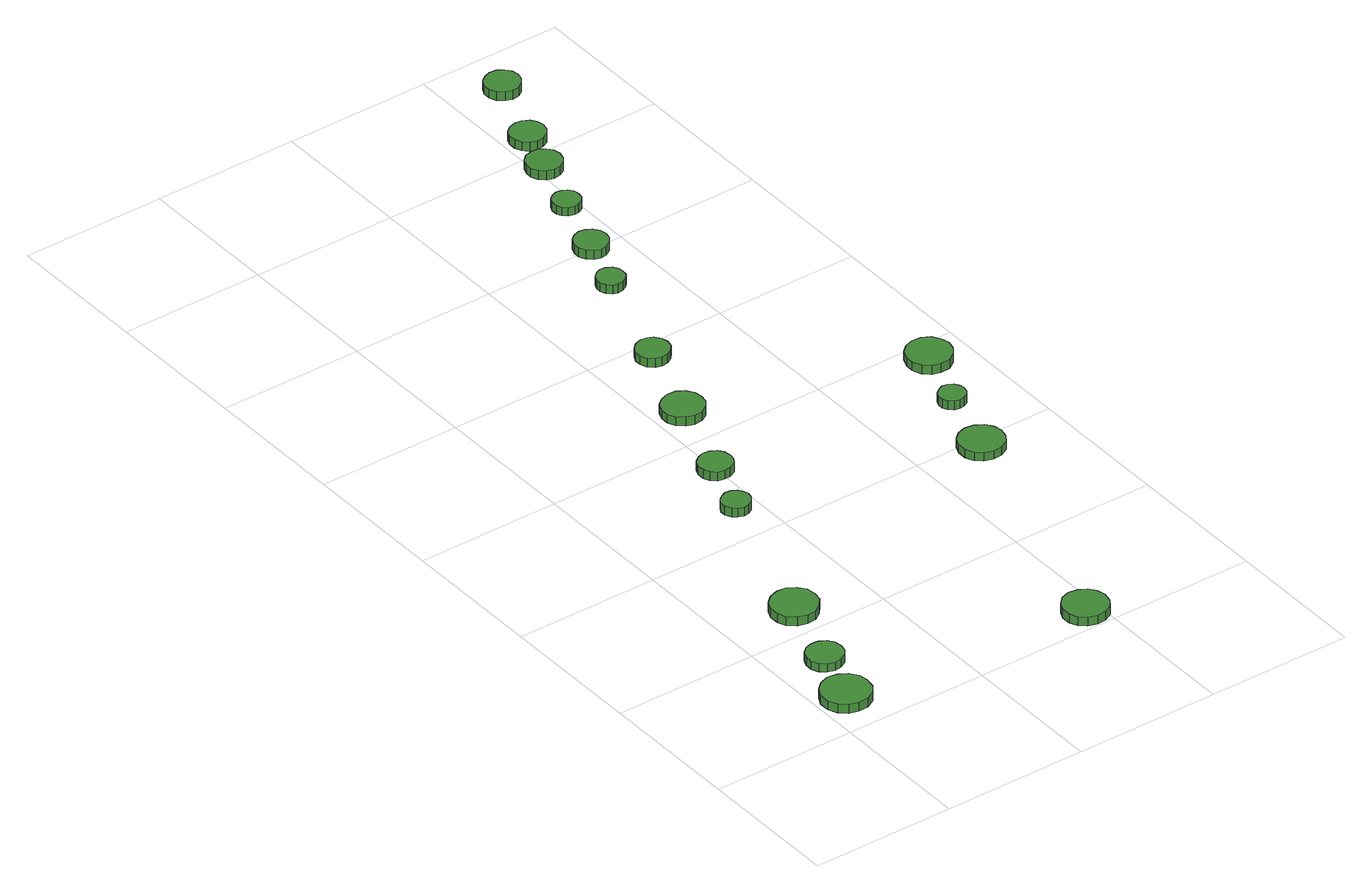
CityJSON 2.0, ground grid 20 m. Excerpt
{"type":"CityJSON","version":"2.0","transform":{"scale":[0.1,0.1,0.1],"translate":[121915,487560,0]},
"CityObjects":{
"tree1":{"type":"SolitaryVegetationObject","attributes":{"function":"something"},"geometry":[{"type":"MultiSurface","lod":"1","boundaries":[[[0,1,2,3,4,5,6,7,8,9,10,11,12,13,14]],[[15,16,17,18,19,20,21,22,23,24,25,26,27,28,29]],[[0,29,28,1]],[[1,28,27,2]],[[2,27,26,3]],[[3,26,25,4]],[[4,25,24,5]],[[5,24,23,6]],[[6,23,22,7]],[[7,22,21,8]],[[8,21,20,9]],[[9,20,19,10]],[[10,19,18,11]],[[11,18,17,12]],[[12,17,16,13]],[[13,16,15,14]],[[14,15,29,0]]]}]},
"tree2":{"type":"SolitaryVegetationObject","attributes":{"function":"something"},"geometry":[{"type":"MultiSurface","lod":"1","boundaries":[[[30,31,32,33,34,35,36,37,38,39,40,41,42,43,44]],[[45,46,47,48,49,50,51,52,53,54,55,56,57,58,59]],[[30,59,58,31]],[[31,58,57,32]],[[32,57,56,33]],[[33,56,55,34]],[[34,55,54,35]],[[35,54,53,36]],[[36,53,52,37]],[[37,52,51,38]],[[38,51,50,39]],[[39,50,49,40]],[[40,49,48,41]],[[41,48,47,42]],[[42,47,46,43]],[[43,46,45,44]],[[44,45,59,30]]]}]},
"tree3":{"type":"SolitaryVegetationObject","attributes":{"function":"something"},"geometry":[{"type":"MultiSurface","lod":"1","boundaries":[[[60,61,62,63,64,65,66,67,68,69,70,71,72,73,74]],[[75,76,77,78,79,80,81,82,83,84,85,86,87,88,89]],[[60,89,88,61]],[[61,88,87,62]],[[62,87,86,63]],[[63,86,85,64]],[[64,85,84,65]],[[65,84,83,66]],[[66,83,82,67]],[[67,82,81,68]],[[68,81,80,69]],[[69,80,79,70]],[[70,79,78,71]],[[71,78,77,72]],[[72,77,76,73]],[[73,76,75,74]],[[74,75,89,60]]]}]},
"tree4":{"type":"SolitaryVegetationObject","attributes":{"function":"something"},"geometry":[{"type":"MultiSurface","lod":"1","boundaries":[[[90,91,92,93,94,95,96,97,98,99,100,101,102,103,104]],[[105,106,107,108,109,110,111,112,113,114,115,116,117,118,119]],[[90,119,118,91]],[[91,118,117,92]],[[92,117,116,93]],[[93,116,115,94]],[[94,115,114,95]],[[95,114,113,96]],[[96,113,112,97]],[[97,112,111,98]],[[98,111,110,99]],[[99,110,109,100]],[[100,109,108,101]],[[101,108,107,102]],[[102,107,106,103]],[[103,106,105,104]],[[104,105,119,90]]]}]},
"tree5":{"type":"SolitaryVegetationObject","attributes":{"function":"something"},"geometry":[{"type":"MultiSurface","lod":"1","boundaries":[[[120,121,122,123,124,125,126,127,128,129,130,131,132,133,134]],[[135,136,137,138,139,140,141,142,143,144,145,146,147,148,149]],[[120,149,148,121]],[[121,148,147,122]],[[122,147,146,123]],[[123,146,145,124]],[[124,145,144,125]],[[125,144,143,126]],[[126,143,142,127]],[[127,142,141,128]],[[128,141,140,129]],[[129,140,139,130]],[[130,139,138,131]],[[131,138,137,132]],[[132,137,136,133]],[[133,136,135,134]],[[134,135,149,120]]]}]},
"tree6":{"type":"SolitaryVegetationObject","attributes":{"function":"something"},"geometry":[{"type":"MultiSurface","lod":"1","boundaries":[[[150,151,152,153,154,155,156,157,158,159,160,161,162,163,164]],[[165,166,167,168,169,170,171,172,173,174,175,176,177,178,179]],[[150,179,178,151]],[[151,178,177,152]],[[152,177,176,153]],[[153,176,175,154]],[[154,175,174,155]],[[155,174,173,156]],[[156,173,172,157]],[[157,172,171,158]],[[158,171,170,159]],[[159,170,169,160]],[[160,169,168,161]],[[161,168,167,162]],[[162,167,166,163]],[[163,166,165,164]],[[164,165,179,150]]]}]},
"tree7":{"type":"SolitaryVegetationObject","attributes":{"function":"something"},"geometry":[{"type":"MultiSurface","lod":"1","boundaries":[[[180,181,182,183,184,185,186,187,188,189,190,191,192,193,194]],[[195,196,197,198,199,200,201,202,203,204,205,206,207,208,209]],[[180,209,208,181]],[[181,208,207,182]],[[182,207,206,183]],[[183,206,205,184]],[[184,205,204,185]],[[185,204,203,186]],[[186,203,202,187]],[[187,202,201,188]],[[188,201,200,189]],[[189,200,199,190]],[[190,199,198,191]],[[191,198,197,192]],[[192,197,196,193]],[[193,196,195,194]],[[194,195,209,180]]]}]},
"tree8":{"type":"SolitaryVegetationObject","attributes":{"function":"something"},"geometry":[{"type":"MultiSurface","lod":"1","boundaries":[[[210,211,212,213,214,215,216,217,218,219,220,221,222,223,224]],[[225,226,227,228,229,230,231,232,233,234,235,236,237,238,239]],[[210,239,238,211]],[[211,238,237,212]],[[212,237,236,213]],[[213,236,235,214]],[[214,235,234,215]],[[215,234,233,216]],[[216,233,232,217]],[[217,232,231,218]],[[218,231,230,219]],[[219,230,229,220]],[[220,229,228,221]],[[221,228,227,222]],[[222,227,226,223]],[[223,226,225,224]],[[224,225,239,210]]]}]},
"tree9":{"type":"SolitaryVegetationObject","attributes":{"function":"something"},"geometry":[{"type":"MultiSurface","lod":"1","boundaries":[[[240,241,242,243,244,245,246,247,248,249,250,251,252,253,254]],[[255,256,257,258,259,260,261,262,263,264,265,266,267,268,269]],[[240,269,268,241]],[[241,268,267,242]],[[242,267,266,243]],[[243,266,265,244]],[[244,265,264,245]],[[245,264,263,246]],[[246,263,262,247]],[[247,262,261,248]],[[248,261,260,249]],[[249,260,259,250]],[[250,259,258,251]],[[251,258,257,252]],[[252,257,256,253]],[[253,256,255,254]],[[254,255,269,240]]]}]},
"tree10":{"type":"SolitaryVegetationObject","attributes":{"function":"something"},"geometry":[{"type":"MultiSurface","lod":"1","boundaries":[[[270,271,272,273,274,275,276,277,278,279,280,281,282,283,284]],[[285,286,287,288,289,290,291,292,293,294,295,296,297,298,299]],[[270,299,298,271]],[[271,298,297,272]],[[272,297,296,273]],[[273,296,295,274]],[[274,295,294,275]],[[275,294,293,276]],[[276,293,292,277]],[[277,292,291,278]],[[278,291,290,279]],[[279,290,289,280]],[[280,289,288,281]],[[281,288,287,282]],[[282,287,286,283]],[[283,286,285,284]],[[284,285,299,270]]]}]},
"tree11":{"type":"SolitaryVegetationObject","attributes":{"function":"something"},"geometry":[{"type":"MultiSurface","lod":"1","boundaries":[[[300,301,302,303,304,305,306,307,308,309,310,311,312,313,314]],[[315,316,317,318,319,320,321,322,323,324,325,326,327,328,329]],[[300,329,328,301]],[[301,328,327,302]],[[302,327,326,303]],[[303,326,325,304]],[[304,325,324,305]],[[305,324,323,306]],[[306,323,322,307]],[[307,322,321,308]],[[308,321,320,309]],[[309,320,319,310]],[[310,319,318,311]],[[311,318,317,312]],[[312,317,316,313]],[[313,316,315,314]],[[314,315,329,300]]]}]},
"tree12":{"type":"SolitaryVegetationObject","attributes":{"function":"something"},"geometry":[{"type":"MultiSurface","lod":"1","boundaries":[[[330,331,332,333,334,335,336,337,338,339,340,341,342,343,344]],[[345,346,347,348,349,350,351,352,353,354,355,356,357,358,359]],[[330,359,358,331]],[[331,358,357,332]],[[332,357,356,333]],[[333,356,355,334]],[[334,355,354,335]],[[335,354,353,336]],[[336,353,352,337]],[[337,352,351,338]],[[338,351,350,339]],[[339,350,349,340]],[[340,349,348,341]],[[341,348,347,342]],[[342,347,346,343]],[[343,346,345,344]],[[344,345,359,330]]]}]},
"tree13":{"type":"SolitaryVegetationObject","attributes":{"function":"something"},"geometry":[{"type":"MultiSurface","lod":"1","boundaries":[[[360,361,362,363,364,365,366,367,368,369,370,371,372,373,374]],[[375,376,377,378,379,380,381,382,383,384,385,386,387,388,389]],[[360,389,388,361]],[[361,388,387,362]],[[362,387,386,363]],[[363,386,385,364]],[[364,385,384,365]],[[365,384,383,366]],[[366,383,382,367]],[[367,382,381,368]],[[368,381,380,369]],[[369,380,379,370]],[[370,379,378,371]],[[371,378,377,372]],[[372,377,376,373]],[[373,376,375,374]],[[374,375,389,360]]]}]},
"tree14":{"type":"SolitaryVegetationObject","attributes":{"function":"something"},"geometry":[{"type":"MultiSurface","lod":"1","boundaries":[[[390,391,392,393,394,395,396,397,398,399,400,401,402,403,404]],[[405,406,407,408,409,410,411,412,413,414,415,416,417,418,419]],[[390,419,418,391]],[[391,418,417,392]],[[392,417,416,393]],[[393,416,415,394]],[[394,415,414,395]],[[395,414,413,396]],[[396,413,412,397]],[[397,412,411,398]],[[398,411,410,399]],[[399,410,409,400]],[[400,409,408,401]],[[401,408,407,402]],[[402,407,406,403]],[[403,406,405,404]],[[404,405,419,390]]]}]},
"tree15":{"type":"SolitaryVegetationObject","attributes":{"function":"something"},"geometry":[{"type":"MultiSurface","lod":"1","boundaries":[[[420,421,422,423,424,425,426,427,428,429,430,431,432,433,434]],[[435,436,437,438,439,440,441,442,443,444,445,446,447,448,449]],[[420,449,448,421]],[[421,448,447,422]],[[422,447,446,423]],[[423,446,445,424]],[[424,445,444,425]],[[425,444,443,426]],[[426,443,442,427]],[[427,442,441,428]],[[428,441,440,429]],[[429,440,439,430]],[[430,439,438,431]],[[431,438,437,432]],[[432,437,436,433]],[[433,436,435,434]],[[434,435,449,420]]]}]},
"tree16":{"type":"SolitaryVegetationObject","attributes":{"function":"something"},"geometry":[{"type":"MultiSurface","lod":"1","boundaries":[[[450,451,452,453,454,455,456,457,458,459,460,461,462,463,464]],[[465,466,467,468,469,470,471,472,473,474,475,476,477,478,479]],[[450,479,478,451]],[[451,478,477,452]],[[452,477,476,453]],[[453,476,475,454]],[[454,475,474,455]],[[455,474,473,456]],[[456,473,472,457]],[[457,472,471,458]],[[458,471,470,459]],[[459,470,469,460]],[[460,469,468,461]],[[461,468,467,462]],[[462,467,466,463]],[[463,466,465,464]],[[464,465,479,450]]]}]},
"tree17":{"type":"SolitaryVegetationObject","attributes":{"function":"something"},"geometry":[{"type":"MultiSurface","lod":"1","boundaries":[[[480,481,482,483,484,485,486,487,488,489,490,491,492,493,494]],[[495,496,497,498,499,500,501,502,503,504,505,506,507,508,509]],[[480,509,508,481]],[[481,508,507,482]],[[482,507,506,483]],[[483,506,505,484]],[[484,505,504,485]],[[485,504,503,486]],[[486,503,502,487]],[[487,502,501,488]],[[488,501,500,489]],[[489,500,499,490]],[[490,499,498,491]],[[491,498,497,492]],[[492,497,496,493]],[[493,496,495,494]],[[494,495,509,480]]]}]}
},
"vertices":[
[71,61,16],[69,74,16],[61,85,16],[49,92,16],[35,94,16],[22,89,16],[12,80,16],[6,68,16],[6,54,16],[12,41,16],[22,32,16],[35,28,16],[49,29,16],[61,36,16],[69,47,16],[69,47,3],[61,36,3],[49,29,3],[35,28,3],[22,32,3],[12,41,3],[6,54,3],[6,68,3],[12,80,3],[22,89,3],[35,94,3],[49,92,3],[61,85,3],[69,74,3],[71,61,3],
[89,137,16],[87,148,16],[81,156,16],[72,161,16],[62,162,16],[52,159,16],[44,152,16],[40,143,16],[40,132,16],[44,123,16],[52,116,16],[62,113,16],[72,114,16],[81,119,16],[87,127,16],[87,127,4],[81,119,4],[72,114,4],[62,113,4],[52,116,4],[44,123,4],[40,132,4],[40,143,4],[44,152,4],[52,159,4],[62,162,4],[72,161,4],[81,156,4],[87,148,4],[89,137,4],
[128,243,17],[126,256,17],[118,266,17],[107,273,17],[94,274,17],[81,270,17],[71,261,17],[66,249,17],[66,236,17],[71,224,17],[81,216,17],[94,212,17],[107,213,17],[118,220,17],[126,230,17],[126,230,4],[118,220,4],[107,213,4],[94,212,4],[81,216,4],[71,224,4],[66,236,4],[66,249,4],[71,261,4],[81,270,4],[94,274,4],[107,273,4],[118,266,4],[126,256,4],[128,243,4],
[191,461,15],[189,468,15],[184,475,15],[177,479,15],[169,480,15],[162,477,15],[156,472,15],[152,465,15],[152,457,15],[156,449,15],[162,444,15],[169,441,15],[177,442,15],[184,446,15],[189,453,15],[189,453,2],[184,446,2],[177,442,2],[169,441,2],[162,444,2],[156,449,2],[152,457,2],[152,465,2],[156,472,2],[162,477,2],[169,480,2],[177,479,2],[184,475,2],[189,468,2],[191,461,2],
[221,538,16],[219,548,16],[214,555,16],[205,560,16],[196,561,16],[187,558,16],[180,552,16],[176,543,16],[176,533,16],[180,525,16],[187,518,16],[196,516,16],[205,517,16],[214,521,16],[219,529,16],[219,529,3],[214,521,3],[205,517,3],[196,516,3],[187,518,3],[180,525,3],[176,533,3],[176,543,3],[180,552,3],[187,558,3],[196,561,3],[205,560,3],[214,555,3],[219,548,3],[221,538,3],
[410,31,16],[407,43,16],[400,53,16],[389,59,16],[376,61,16],[364,57,16],[355,48,16],[350,37,16],[350,24,16],[355,13,16],[364,5,16],[376,1,16],[389,2,16],[400,8,16],[407,18,16],[407,18,3],[400,8,3],[389,2,3],[376,1,3],[364,5,3],[355,13,3],[350,24,3],[350,37,3],[355,48,3],[364,57,3],[376,61,3],[389,59,3],[400,53,3],[407,43,3],[410,31,3],
[266,657,17],[264,668,17],[257,678,17],[247,684,17],[235,685,17],[224,681,17],[215,674,17],[210,663,17],[210,651,17],[215,641,17],[224,633,17],[235,629,17],[247,630,17],[257,636,17],[264,646,17],[264,646,4],[257,636,4],[247,630,4],[235,629,4],[224,633,4],[215,641,4],[210,651,4],[210,663,4],[215,674,4],[224,681,4],[235,685,4],[247,684,4],[257,678,4],[264,668,4],[266,657,4],
[303,775,16],[301,784,16],[295,792,16],[287,796,16],[278,797,16],[269,794,16],[262,788,16],[258,779,16],[258,770,16],[262,761,16],[269,755,16],[278,752,16],[287,753,16],[295,758,16],[301,765,16],[301,765,3],[295,758,3],[287,753,3],[278,752,3],[269,755,3],[262,761,3],[258,770,3],[258,779,3],[262,788,3],[269,794,3],[278,797,3],[287,796,3],[295,792,3],[301,784,3],[303,775,3],
[516,383,16],[513,395,16],[506,405,16],[495,411,16],[482,413,16],[470,409,16],[461,401,16],[456,389,16],[456,376,16],[461,365,16],[470,357,16],[482,353,16],[495,354,16],[506,360,16],[513,370,16],[513,370,4],[506,360,4],[495,354,4],[482,353,4],[470,357,4],[461,365,4],[456,376,4],[456,389,4],[461,401,4],[470,409,4],[482,413,4],[495,411,4],[506,405,4],[513,395,4],[516,383,4],
[349,927,15],[348,934,15],[343,941,15],[336,945,15],[328,946,15],[321,943,15],[315,938,15],[312,931,15],[312,923,15],[315,916,15],[321,910,15],[328,908,15],[336,909,15],[343,913,15],[348,919,15],[348,919,2],[343,913,2],[336,909,2],[328,908,2],[321,910,2],[315,916,2],[312,923,2],[312,931,2],[315,938,2],[321,943,2],[328,946,2],[336,945,2],[343,941,2],[348,934,2],[349,927,2],
[379,1001,16],[377,1010,16],[371,1018,16],[363,1023,16],[354,1024,16],[345,1021,16],[338,1015,16],[334,1006,16],[334,996,16],[338,988,16],[345,981,16],[354,978,16],[363,979,16],[371,984,16],[377,992,16],[377,992,3],[371,984,3],[363,979,3],[354,978,3],[345,981,3],[338,988,3],[334,996,3],[334,1006,3],[338,1015,3],[345,1021,3],[354,1024,3],[363,1023,3],[371,1018,3],[377,1010,3],[379,1001,3],
[534,483,15],[532,490,15],[528,496,15],[522,500,15],[514,501,15],[507,498,15],[501,493,15],[498,486,15],[498,479,15],[501,472,15],[507,467,15],[514,465,15],[522,466,15],[528,469,15],[532,475,15],[532,475,2],[528,469,2],[522,466,2],[514,465,2],[507,467,2],[501,472,2],[498,479,2],[498,486,2],[501,493,2],[507,498,2],[514,501,2],[522,500,2],[528,496,2],[532,490,2],[534,483,2],
[403,1089,15],[402,1097,15],[397,1103,15],[390,1107,15],[383,1108,15],[375,1105,15],[369,1100,15],[366,1093,15],[366,1085,15],[369,1078,15],[375,1072,15],[383,1070,15],[390,1071,15],[397,1075,15],[402,1081,15],[402,1081,3],[397,1075,3],[390,1071,3],[383,1070,3],[375,1072,3],[369,1078,3],[366,1085,3],[366,1093,3],[369,1100,3],[375,1105,3],[383,1108,3],[390,1107,3],[397,1103,3],[402,1097,3],[403,1089,3],
[575,568,16],[572,580,16],[565,591,16],[554,597,16],[541,598,16],[529,594,16],[520,586,16],[515,574,16],[515,562,16],[520,550,16],[529,542,16],[541,538,16],[554,539,16],[565,546,16],[572,556,16],[572,556,3],[565,546,3],[554,539,3],[541,538,3],[529,542,3],[520,550,3],[515,562,3],[515,574,3],[520,586,3],[529,594,3],[541,598,3],[554,597,3],[565,591,3],[572,580,3],[575,568,3],
[434,1169,17],[432,1178,17],[426,1186,17],[418,1191,17],[408,1192,17],[398,1189,17],[391,1183,17],[387,1174,17],[387,1164,17],[391,1155,17],[398,1148,17],[408,1145,17],[418,1146,17],[426,1151,17],[432,1159,17],[432,1159,4],[426,1151,4],[418,1146,4],[408,1145,4],[398,1148,4],[391,1155,4],[387,1164,4],[387,1174,4],[391,1183,4],[398,1189,4],[408,1192,4],[418,1191,4],[426,1186,4],[432,1178,4],[434,1169,4],
[455,1230,16],[453,1239,16],[447,1247,16],[438,1252,16],[429,1253,16],[419,1250,16],[412,1244,16],[408,1235,16],[408,1225,16],[412,1216,16],[419,1209,16],[429,1206,16],[438,1207,16],[447,1212,16],[453,1220,16],[453,1220,3],[447,1212,3],[438,1207,3],[429,1206,3],[419,1209,3],[412,1216,3],[408,1225,3],[408,1235,3],[412,1244,3],[419,1250,3],[429,1253,3],[438,1252,3],[447,1247,3],[453,1239,3],[455,1230,3],
[492,1331,18],[490,1340,18],[484,1348,18],[476,1353,18],[466,1354,18],[457,1351,18],[449,1345,18],[445,1336,18],[445,1326,18],[449,1317,18],[457,1310,18],[466,1307,18],[476,1308,18],[484,1313,18],[490,1321,18],[490,1321,5],[484,1313,5],[476,1308,5],[466,1307,5],[457,1310,5],[449,1317,5],[445,1326,5],[445,1336,5],[449,1345,5],[457,1351,5],[466,1354,5],[476,1353,5],[484,1348,5],[490,1340,5],[492,1331,5]
]}
